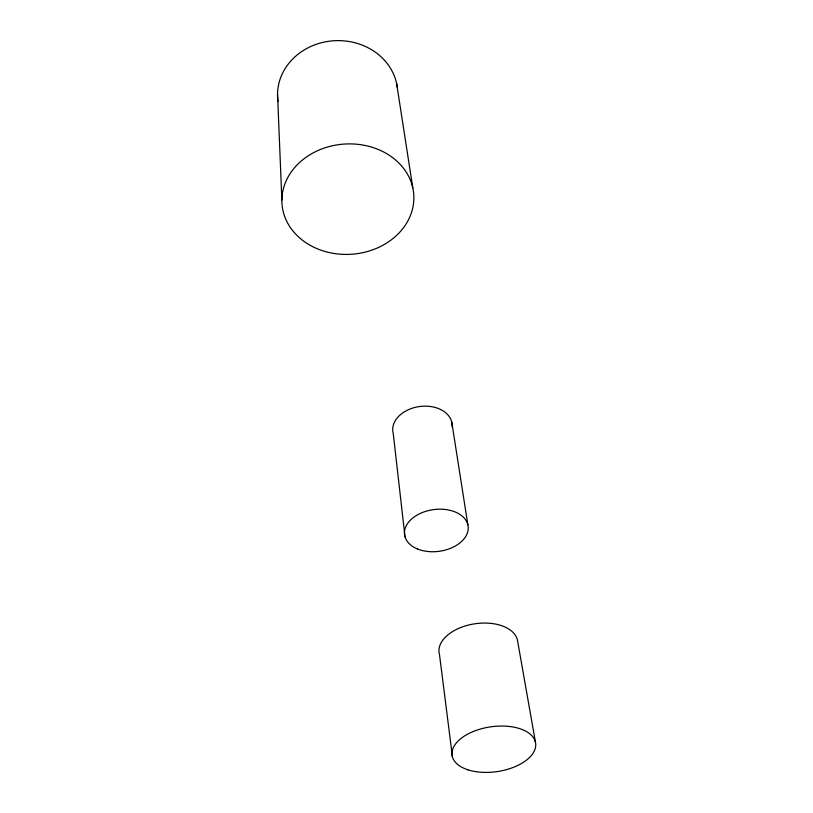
<?xml version="1.0" encoding="UTF-8"?>
<svg xmlns="http://www.w3.org/2000/svg" width="813" height="813" viewBox="0 0 813 813"><rect width="100%" height="100%" fill="white"/><g stroke="black" fill="none" stroke-linecap="round" stroke-linejoin="round"><path stroke-width="1.22" d="M535.462 742.228L517.475 640.258A39.705 23.455 -8.4 0 0 472.556 624.171A39.705 23.455 -8.4 0 0 439.498 654.678L452.495 757.188M451.774 422.201L467.871 524.822M396.632 83.556L412.78 187.773M404.996 536.804L393.258 433.624A29.868 21.25 -7.7 0 1 420.26 406.439A29.868 21.25 -7.7 0 1 452.13 426.632M277.538 94.369L281.867 200.028M277.995 101.391A60.111 53.607 -2.4 0 1 330.312 41.077A60.111 53.607 -2.4 0 1 397.293 87.316M310.464 245.475A66.056 55.213 -4 0 0 413.665 202.122A66.056 55.213 -4 0 0 319.468 149.877A66.056 55.213 -4 0 0 310.464 245.475M417.496 548.968A32.073 21.036 -7.7 0 0 468.064 530.32A32.073 21.036 -7.7 0 0 423.461 512.109A32.073 21.036 -7.7 0 0 417.496 548.968M467.892 769.799A42.225 22.612 -8.3 0 0 535.32 748.184A42.225 22.612 -8.3 0 0 478.339 729.668A42.225 22.612 -8.3 0 0 467.892 769.799"/></g></svg>
